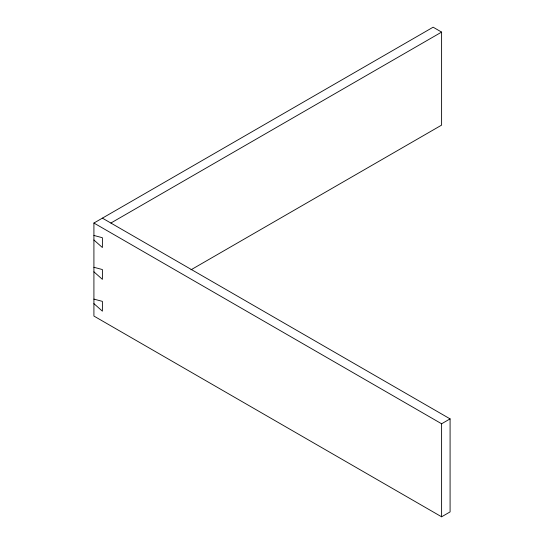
<?xml version="1.0" encoding="UTF-8"?>
<svg xmlns="http://www.w3.org/2000/svg" width="544" height="544" viewBox="0 0 544 544"><rect width="100%" height="100%" fill="white"/><g stroke="black" fill="none" stroke-linecap="round" stroke-linejoin="round"><path stroke-width="0.82" d="M102.394 218.144L450.085 418.88L450.085 511.904L441.606 516.8L93.915 316.064L93.915 223.04L433.126 27.2L441.606 32.096L441.606 125.12L190.985 269.81M110.874 223.04L441.606 32.096M93.915 223.04L441.606 423.776L450.085 418.88M93.915 235.457L102.394 237.728L102.394 247.52L93.915 239.999M93.915 267.281L102.394 269.552L102.394 279.344L93.915 271.823M93.915 299.105L102.394 301.376L102.394 311.168L93.915 303.647M441.606 423.776L441.606 516.8"/></g></svg>
